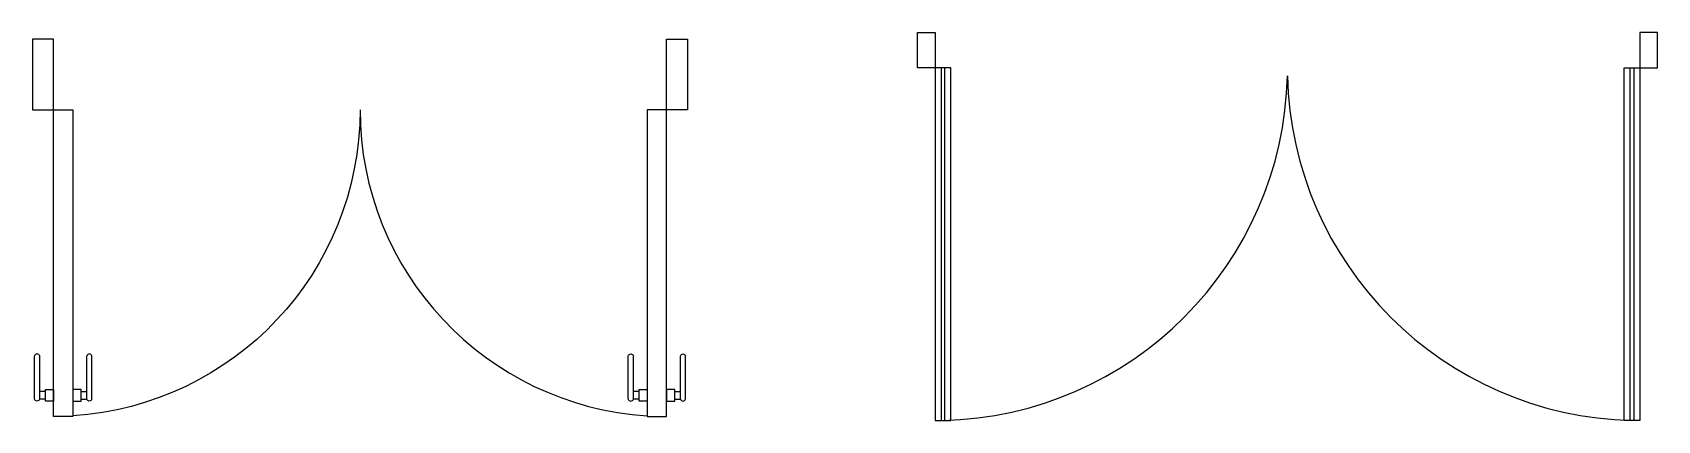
# Model space of a CAD drawing. Header units: inches. Extents: x -12530 to 36157, y 78659 to 110077.
# Drawn here: x 6539 to 11150, y 88882 to 89982 of the extents above; entities that cross this region are included whole.
import ezdxf

# ---------------------------------------------------------------- set-up
doc = ezdxf.new("R2010")
doc.units = ezdxf.units.IN
doc.header["$MEASUREMENT"] = 0
doc.layers.add('freecads.com', color=7, linetype='Continuous')

msp = doc.modelspace()

# ---------------------------------------------------------------- linework, layer by layer
at = {"layer": 'freecads.com'}
for p, q in [((9049.8, 89982.2), (9099.8, 89982.2)), ((9049.8, 89882.2), (9049.8, 89982.2)), ((9099.8, 89982.2), (9099.8, 89882.2)), ((11149.8, 89982.2), (11099.8, 89982.2)), ((11099.8, 89982.2), (11099.8, 89882.2)), ((11149.8, 89882.2), (11149.8, 89982.2)), ((6538.6, 89963.2), (6538.6, 89763.2)), ((6598.6, 89963.2), (6538.6, 89963.2)), ((6598.6, 89763.2), (6598.6, 89963.2)), ((8337.7, 89763.2), (8337.7, 89963.2)), ((8337.7, 89963.2), (8397.7, 89963.2)), ((8397.7, 89963.2), (8397.7, 89763.2)), ((9099.8, 89882.2), (9049.8, 89882.2)), ((9144.8, 89882.2), (9099.8, 89882.2)), ((9099.8, 89882.2), (9099.8, 88882)), ((9127.3, 89882.2), (9117.3, 89882.2)), ((9117.3, 89882.2), (9117.3, 88882)), ((9127.3, 88882), (9127.3, 89882.2)), ((9144.8, 88882), (9144.8, 89882.2)), ((11054.8, 89882.2), (11099.8, 89882.2)), ((11054.8, 88882), (11054.8, 89882.2)), ((11072.3, 89882.2), (11082.3, 89882.2)), ((11072.3, 88882), (11072.3, 89882.2)), ((11082.3, 89882.2), (11082.3, 88882)), ((11099.8, 89882.2), (11149.8, 89882.2)), ((11099.8, 89882.2), (11099.8, 88882)), ((6538.6, 89763.2), (6598.6, 89763.2)), ((6598.6, 88893.7), (6598.6, 89763.2)), ((6598.6, 89763.2), (6653, 89763.2)), ((6653, 89763.2), (6653, 88893.7)), ((8337.6, 89763.2), (8283.3, 89763.2)), ((8283.3, 89763.2), (8283.3, 88893.7)), ((8337.6, 88893.7), (8337.6, 89763.2)), ((8397.7, 89763.2), (8337.7, 89763.2)), ((6544.3, 88942.6), (6544.3, 89065.4)), ((6559.2, 88942.6), (6559.2, 89065.4)), ((6692.5, 88942.6), (6692.5, 89065.4)), ((6707.3, 88942.6), (6707.3, 89065.4)), ((8228.9, 88942.6), (8228.9, 89065.4)), ((8243.8, 88942.6), (8243.8, 89065.4)), ((8377.1, 88942.6), (8377.1, 89065.4)), ((8392, 88942.6), (8392, 89065.4)), ((6575.3, 88964.3), (6559.2, 88964.3)), ((6575.3, 88969.8), (6598.6, 88969.8)), ((6575.3, 88937.2), (6575.3, 88969.8)), ((6598.6, 88969.8), (6598.6, 88937.2)), ((6676.3, 88969.8), (6653, 88969.8)), ((6653, 88969.8), (6653, 88937.2)), ((6676.3, 88937.2), (6676.3, 88969.8)), ((6676.3, 88964.3), (6692.5, 88964.3)), ((8260, 88964.3), (8243.8, 88964.3)), ((8260, 88969.8), (8283.3, 88969.8)), ((8260, 88937.2), (8260, 88969.8)), ((8283.3, 88969.8), (8283.3, 88937.2)), ((8361, 88969.8), (8337.6, 88969.8)), ((8337.6, 88969.8), (8337.6, 88937.2)), ((8361, 88937.2), (8361, 88969.8)), ((8361, 88964.3), (8377.1, 88964.3)), ((6575.3, 88942.6), (6559.2, 88942.6)), ((6598.6, 88937.2), (6575.3, 88937.2)), ((6653, 88937.2), (6676.3, 88937.2)), ((6676.3, 88942.6), (6692.5, 88942.6)), ((8260, 88942.6), (8243.8, 88942.6)), ((8283.3, 88937.2), (8260, 88937.2)), ((8337.6, 88937.2), (8361, 88937.2)), ((8361, 88942.6), (8377.1, 88942.6)), ((6653, 88893.7), (6598.6, 88893.7)), ((8283.3, 88893.7), (8337.6, 88893.7)), ((9099.8, 88882), (9144.8, 88882)), ((9117.3, 88882), (9127.3, 88882)), ((11099.8, 88882), (11054.8, 88882)), ((11082.3, 88882), (11072.3, 88882))]:
    msp.add_line(p, q, dxfattribs=at)
for centre, start, end in [((9099.3, 89882.4), 271.3143, 358.7006), ((11100.3, 89882.4), 181.2997, 268.6855)]:
    msp.add_arc(centre, 1000.7, start, end, dxfattribs=at)
at = {"layer": 'freecads.com', "extrusion": (0, 0, -1)}
for centre, major_axis, start_param, end_param in [((6598.6, 89763.2), (0, 869.5), 1.570796, 3.079052), ((8236.4, 89063.1), (0, -7.8), 1.878513, 4.404581), ((8384.5, 89063.1), (0, -7.8), 1.878512, 4.404581), ((6551.7, 88945), (0, 7.8), 1.878512, 4.404581), ((6699.9, 88945), (0, 7.8), 1.878513, 4.404581)]:
    msp.add_ellipse(centre, major_axis=major_axis, ratio=0.999999, start_param=start_param, end_param=end_param, dxfattribs=at)
at = {"layer": 'freecads.com'}
for centre, major_axis, start_param, end_param in [((8337.6, 89763.2), (0, 869.5), 1.570796, 3.079052), ((6551.7, 89063.1), (0, -7.8), 1.878512, 4.404581), ((6699.9, 89063.1), (0, -7.8), 1.878513, 4.404581), ((8236.4, 88945), (0, 7.8), 1.878513, 4.404581), ((8384.5, 88945), (0, 7.8), 1.878512, 4.404581)]:
    msp.add_ellipse(centre, major_axis=major_axis, ratio=0.999999, start_param=start_param, end_param=end_param, dxfattribs=at)

doc.saveas('drawing.dxf')
